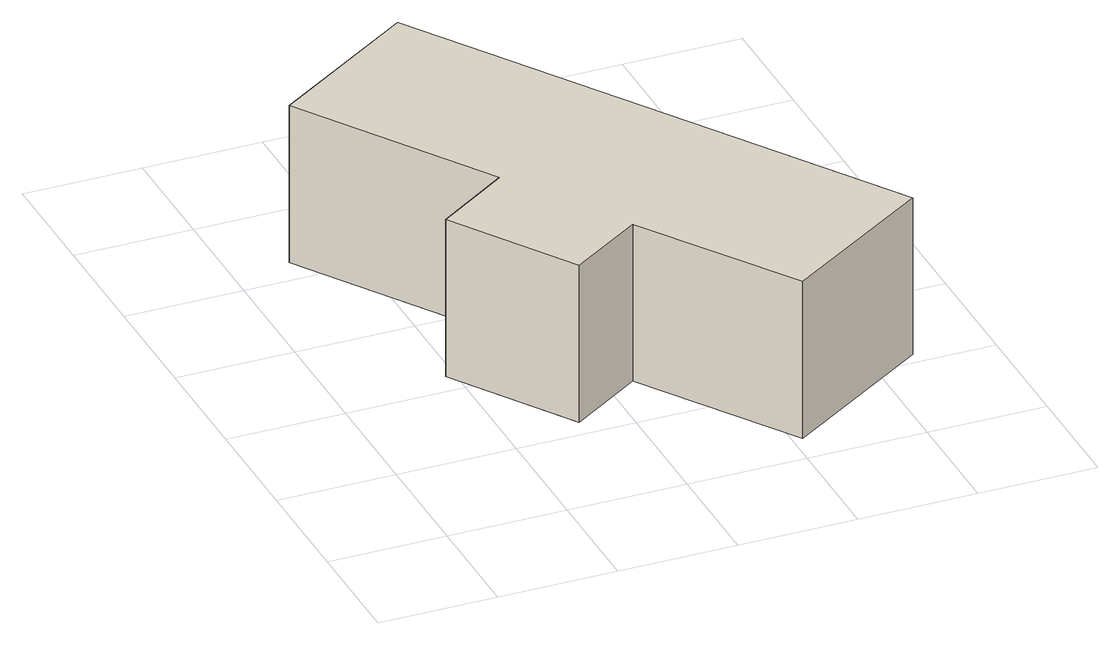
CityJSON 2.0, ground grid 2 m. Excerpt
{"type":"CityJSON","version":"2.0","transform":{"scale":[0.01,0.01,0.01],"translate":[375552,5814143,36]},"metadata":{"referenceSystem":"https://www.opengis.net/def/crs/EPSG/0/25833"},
"CityObjects":{
"building1":{"type":"Building","attributes":{"Gemeindeschluessel":"11000005","BezugspunktDach":"2200","function":"31001_2610","measuredHeight":2.8,"storeysAboveGround":1},"address":[{"country":"Germany","locality":"Berlin","thoroughfareNumber":"215 (2)","thoroughfareName":"Kladower Damm"}],"geometry":[{"type":"Solid","lod":"1","boundaries":[[[[0,1,2,3,4,5,6,7]],[[8,9,10,11,12,13,14,15]],[[8,15,7,6]],[[9,8,6,5]],[[10,9,5,4]],[[11,10,4,3]],[[12,11,3,2]],[[13,12,2,1]],[[14,13,1,0]],[[15,14,0,7]]]]}]}
},
"vertices":[
[310,526,353],[185,442,353],[320,235,353],[444,317,353],[617,57,353],[871,223,353],[348,1017,353],[97,851,353],[348,1017,73],[871,223,73],[617,57,73],[444,317,73],[320,235,73],[185,442,73],[310,526,73],[97,851,73]
]}
